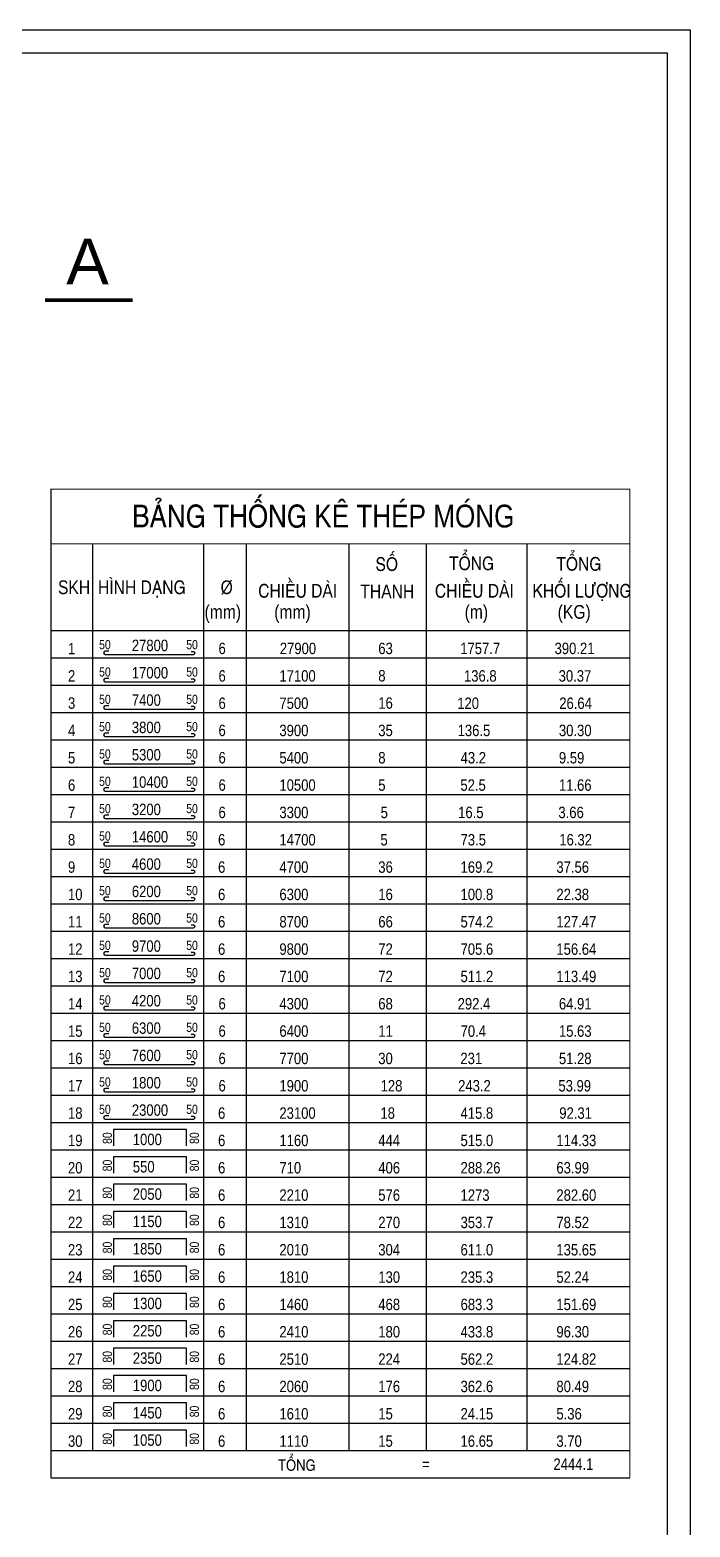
# Model space of a CAD drawing. Extents: x -103300 to -22645, y -943 to 55291.
# Drawn here: x -37132 to -22645, y 22428 to 55291 of the extents above; entities that cross this region are included whole.
import ezdxf

# ---------------------------------------------------------------- set-up
doc = ezdxf.new("R2010")
doc.units = 0
doc.header["$LTSCALE"] = 40
for name, color, linetype in [('BAO', 3, 'CONTINUOUS'), ('COT', 3, 'CONTINUOUS'), ('TEXT', 7, 'CONTINUOUS'), ('THEP', 1, 'CONTINUOUS'), ('TUONG', 7, 'CONTINUOUS')]:
    doc.layers.add(name, color=color, linetype=linetype)
doc.styles.add('DIM-NEW', font='VHELVCN.TTF')
doc.styles.add('VNI-HELVE', font='VHELVEN.TTF')

msp = doc.modelspace()

# ---------------------------------------------------------------- linework, layer by layer
at = {"layer": 'BAO', "color": 3, "linetype": 'Continuous'}
for points in [[(-22645, -943.4), (-103300.5, -943.4), (-103300.5, 55290.9), (-22645, 55290.9)], [(-23145, -443.4), (-102800.5, -443.4), (-102800.5, 54790.9), (-23145, 54790.9)]]:
    msp.add_lwpolyline(points, close=True, dxfattribs=at)
at = {"layer": 'COT', "lineweight": -2, "ltscale": 10}
for p, q in [((-36670.3, 41510.2), (-35757.7, 41510.2)), ((-35757.7, 41510.2), (-23965, 41510.2)), ((-36670.3, 40910.2), (-35757.7, 40910.2)), ((-35757.7, 40910.2), (-23965, 40910.2)), ((-36670.3, 40310.2), (-35757.7, 40310.2)), ((-35757.7, 40310.2), (-23965, 40310.2)), ((-36670.3, 39710.2), (-35757.7, 39710.2)), ((-35757.7, 39710.2), (-23965, 39710.2)), ((-36670.3, 39110.2), (-35757.7, 39110.2)), ((-35757.7, 39110.2), (-23965, 39110.2)), ((-36670.3, 38510.2), (-35757.7, 38510.2)), ((-35757.7, 38510.2), (-23965, 38510.2)), ((-36670.3, 37910.2), (-35757.7, 37910.2)), ((-35757.7, 37910.2), (-23965, 37910.2)), ((-36670.3, 37310.2), (-35757.7, 37310.2)), ((-35757.7, 37310.2), (-23965, 37310.2)), ((-36670.3, 36710.2), (-35757.7, 36710.2)), ((-35757.7, 36710.2), (-23965, 36710.2)), ((-36670.3, 36110.2), (-35757.7, 36110.2)), ((-36670.3, 36110.2), (-35757.7, 36110.2)), ((-35757.7, 36110.2), (-23965, 36110.2)), ((-36670.3, 35510.2), (-35757.7, 35510.2)), ((-35757.7, 35510.2), (-23965, 35510.2)), ((-36670.3, 34910.2), (-35757.7, 34910.2)), ((-35757.7, 34910.2), (-23965, 34910.2)), ((-36670.3, 34310.2), (-35757.7, 34310.2)), ((-35757.7, 34310.2), (-23965, 34310.2)), ((-36670.3, 33710.2), (-35757.7, 33710.2)), ((-35757.7, 33710.2), (-23965, 33710.2)), ((-36670.3, 33110.2), (-35757.7, 33110.2)), ((-35757.7, 33110.2), (-23965, 33110.2)), ((-36670.3, 32510.2), (-35757.7, 32510.2)), ((-35757.7, 32510.2), (-23965, 32510.2)), ((-36670.3, 31910.2), (-35757.7, 31910.2)), ((-35757.7, 31910.2), (-23965, 31910.2)), ((-36670.3, 31310.2), (-35757.7, 31310.2)), ((-35757.7, 31310.2), (-23965, 31310.2)), ((-36670.3, 30710.2), (-35757.7, 30710.2)), ((-35757.7, 30710.2), (-23965, 30710.2)), ((-36670.3, 30110.2), (-35757.7, 30110.2)), ((-36670.3, 30110.2), (-35757.7, 30110.2)), ((-35757.7, 30110.2), (-23965, 30110.2)), ((-36670.3, 29510.2), (-35757.7, 29510.2)), ((-35757.7, 29510.2), (-23965, 29510.2)), ((-36670.3, 28910.2), (-35757.7, 28910.2)), ((-35757.7, 28910.2), (-23965, 28910.2)), ((-36670.3, 28310.2), (-35757.7, 28310.2)), ((-35757.7, 28310.2), (-23965, 28310.2)), ((-36670.3, 27710.2), (-35757.7, 27710.2)), ((-35757.7, 27710.2), (-23965, 27710.2)), ((-36670.3, 27110.2), (-35757.7, 27110.2)), ((-36670.3, 27110.2), (-35757.7, 27110.2)), ((-35757.7, 27110.2), (-23965, 27110.2)), ((-36670.3, 26510.2), (-35757.7, 26510.2)), ((-35757.7, 26510.2), (-23965, 26510.2)), ((-36670.3, 25910.2), (-35757.7, 25910.2)), ((-35757.7, 25910.2), (-23965, 25910.2)), ((-36670.3, 25310.2), (-35757.7, 25310.2)), ((-35757.7, 25310.2), (-23965, 25310.2)), ((-36670.3, 24710.2), (-35757.7, 24710.2)), ((-35757.7, 24710.2), (-23965, 24710.2)), ((-36670.3, 24110.2), (-35757.7, 24110.2)), ((-35757.7, 24110.2), (-23965, 24110.2)), ((-36670.3, 23510.2), (-35757.7, 23510.2)), ((-35757.7, 23510.2), (-23965, 23510.2))]:
    msp.add_line(p, q, dxfattribs=at)
at = {"layer": 'TEXT', "const_width": 80}
msp.add_lwpolyline([(-36799.9, 49360.3), (-34878, 49360.3)], dxfattribs=at)
at = {"layer": 'THEP'}
for points in [[(-35398.1, 41653.6), (-35481, 41653.6, 1), (-35481, 41584.6), (-33536.5, 41584.6, 1), (-33536.5, 41639.8), (-33591.7, 41639.8)], [(-35398.1, 41053.6), (-35481, 41053.6, 1), (-35481, 40984.6), (-33536.5, 40984.6, 1), (-33536.5, 41039.8), (-33591.7, 41039.8)], [(-35398.1, 40453.6), (-35481, 40453.6, 1), (-35481, 40384.6), (-33536.5, 40384.6, 1), (-33536.5, 40439.8), (-33591.7, 40439.8)], [(-35398.1, 39853.6), (-35481, 39853.6, 1), (-35481, 39784.6), (-33536.5, 39784.6, 1), (-33536.5, 39839.8), (-33591.7, 39839.8)], [(-35398.1, 39253.6), (-35481, 39253.6, 1), (-35481, 39184.6), (-33536.5, 39184.6, 1), (-33536.5, 39239.8), (-33591.7, 39239.8)], [(-35398.1, 38653.6), (-35481, 38653.6, 1), (-35481, 38584.6), (-33536.5, 38584.6, 1), (-33536.5, 38639.8), (-33591.7, 38639.8)], [(-35398.1, 38053.6), (-35481, 38053.6, 1), (-35481, 37984.6), (-33536.5, 37984.6, 1), (-33536.5, 38039.8), (-33591.7, 38039.8)], [(-35398.1, 37453.6), (-35481, 37453.6, 1), (-35481, 37384.6), (-33536.5, 37384.6, 1), (-33536.5, 37439.8), (-33591.7, 37439.8)], [(-35398.1, 36853.6), (-35481, 36853.6, 1), (-35481, 36784.6), (-33536.5, 36784.6, 1), (-33536.5, 36839.8), (-33591.7, 36839.8)], [(-35398.1, 36253.6), (-35481, 36253.6, 1), (-35481, 36184.6), (-33536.5, 36184.6, 1), (-33536.5, 36239.8), (-33591.7, 36239.8)], [(-35398.1, 35653.6), (-35481, 35653.6, 1), (-35481, 35584.6), (-33536.5, 35584.6, 1), (-33536.5, 35639.8), (-33591.7, 35639.8)], [(-35398.1, 35053.6), (-35481, 35053.6, 1), (-35481, 34984.6), (-33536.5, 34984.6, 1), (-33536.5, 35039.8), (-33591.7, 35039.8)], [(-35398.1, 34453.6), (-35481, 34453.6, 1), (-35481, 34384.6), (-33536.5, 34384.6, 1), (-33536.5, 34439.8), (-33591.7, 34439.8)], [(-35398.1, 33853.6), (-35481, 33853.6, 1), (-35481, 33784.6), (-33536.5, 33784.6, 1), (-33536.5, 33839.8), (-33591.7, 33839.8)], [(-35398.1, 33253.6), (-35481, 33253.6, 1), (-35481, 33184.6), (-33536.5, 33184.6, 1), (-33536.5, 33239.8), (-33591.7, 33239.8)], [(-35398.1, 32653.6), (-35481, 32653.6, 1), (-35481, 32584.6), (-33536.5, 32584.6, 1), (-33536.5, 32639.8), (-33591.7, 32639.8)], [(-35398.1, 32053.6), (-35481, 32053.6, 1), (-35481, 31984.6), (-33536.5, 31984.6, 1), (-33536.5, 32039.8), (-33591.7, 32039.8)], [(-35398.1, 31453.6), (-35481, 31453.6, 1), (-35481, 31384.6), (-33536.5, 31384.6, 1), (-33536.5, 31439.8), (-33591.7, 31439.8)]]:
    msp.add_lwpolyline(points, format="xyb", dxfattribs=at)
at = {"layer": 'THEP', "ltscale": 10}
for points in [[(-33697.2, 30793.8), (-33697.2, 31154.2), (-33697.2, 31154.2), (-33772.2, 31154.2), (-35299.7, 31154.2), (-35299.7, 31154.2), (-35299.7, 30793.8)], [(-33697.2, 30193.8), (-33697.2, 30554.2), (-33697.2, 30554.2), (-33772.2, 30554.2), (-35299.7, 30554.2), (-35299.7, 30554.2), (-35299.7, 30193.8)], [(-33697.2, 29593.8), (-33697.2, 29954.2), (-33697.2, 29954.2), (-33772.2, 29954.2), (-35299.7, 29954.2), (-35299.7, 29954.2), (-35299.7, 29593.8)], [(-33697.2, 28993.8), (-33697.2, 29354.2), (-33697.2, 29354.2), (-33772.2, 29354.2), (-35299.7, 29354.2), (-35299.7, 29354.2), (-35299.7, 28993.8)], [(-33697.2, 28393.8), (-33697.2, 28754.2), (-33697.2, 28754.2), (-33772.2, 28754.2), (-35299.7, 28754.2), (-35299.7, 28754.2), (-35299.7, 28393.8)], [(-33697.2, 27793.8), (-33697.2, 28154.2), (-33697.2, 28154.2), (-33772.2, 28154.2), (-35299.7, 28154.2), (-35299.7, 28154.2), (-35299.7, 27793.8)], [(-33697.2, 27193.8), (-33697.2, 27554.2), (-33697.2, 27554.2), (-33772.2, 27554.2), (-35299.7, 27554.2), (-35299.7, 27554.2), (-35299.7, 27193.8)], [(-33697.2, 26593.8), (-33697.2, 26954.2), (-33697.2, 26954.2), (-33772.2, 26954.2), (-35299.7, 26954.2), (-35299.7, 26954.2), (-35299.7, 26593.8)], [(-33697.2, 25993.8), (-33697.2, 26354.2), (-33697.2, 26354.2), (-33772.2, 26354.2), (-35299.7, 26354.2), (-35299.7, 26354.2), (-35299.7, 25993.8)], [(-33697.2, 25393.8), (-33697.2, 25754.2), (-33697.2, 25754.2), (-33772.2, 25754.2), (-35299.7, 25754.2), (-35299.7, 25754.2), (-35299.7, 25393.8)], [(-33697.2, 24793.8), (-33697.2, 25154.2), (-33697.2, 25154.2), (-33772.2, 25154.2), (-35299.7, 25154.2), (-35299.7, 25154.2), (-35299.7, 24793.8)], [(-33697.2, 24193.8), (-33697.2, 24554.2), (-33697.2, 24554.2), (-33772.2, 24554.2), (-35299.7, 24554.2), (-35299.7, 24554.2), (-35299.7, 24193.8)]]:
    msp.add_lwpolyline(points, dxfattribs=at)
at = {"layer": 'TUONG', "lineweight": -2, "ltscale": 10}
for p, q in [((-35757.7, 44011.4), (-35757.7, 24110.2)), ((-33326.3, 44011.4), (-33326.3, 24110.2)), ((-32388.1, 44011.4), (-32388.1, 24110.2)), ((-30135.4, 44011.4), (-30135.4, 24110.2)), ((-28434, 44011.4), (-28434, 24110.2)), ((-26228, 44011.4), (-26228, 24110.2)), ((-36670.3, 42110.2), (-23965, 42110.2))]:
    msp.add_line(p, q, dxfattribs=at)
at = {"layer": 'TUONG', "lineweight": -2, "ltscale": 10, "const_width": 25}
for points in [[(-23965, 23510.2), (-23965, 45209.4), (-36670.3, 45209.4), (-36670.3, 23510.2)], [(-36670.3, 44011.4), (-23965, 44011.4)], [(-36670.3, 23510.2), (-23965, 23510.2)]]:
    msp.add_lwpolyline(points, dxfattribs=at)

# ---------------------------------------------------------------- texts
at = {"layer": 'TEXT'}
for s, height, style, p in [('A', 1000, 'VNI-HELVE', (-36334, 49709.4)), ('BAÛNG THOÁNG KEÂ THEÙP MOÙNG', 500, 'DIM-NEW', (-34887.2, 44370)), ('SOÁ ', 300, 'DIM-NEW', (-29548.5, 43417.2)), ('TOÅNG ', 300, 'DIM-NEW', (-27934, 43432.6)), ('TOÅNG ', 300, 'DIM-NEW', (-25578.9, 43421.6)), ('SKH', 300, 'DIM-NEW', (-36516.4, 42907.2)), ('HÌNH DAÏNG', 300, 'DIM-NEW', (-35638.6, 42907.2)), ('%%254', 300, 'DIM-NEW', (-32947, 42907.2)), ('CHIEÀU DAØI', 300, 'DIM-NEW', (-32122.3, 42830.1)), ('THANH', 300, 'DIM-NEW', (-29881.6, 42814.6)), ('CHIEÀU DAØI', 300, 'DIM-NEW', (-28244.8, 42830.1)), ('KHOÁI LÖÔÏNG', 300, 'DIM-NEW', (-26103.8, 42830.1)), ('(mm)', 300, 'DIM-NEW', (-33299.7, 42366.1)), ('(mm)', 300, 'DIM-NEW', (-31770.9, 42366.1)), ('(m)', 300, 'DIM-NEW', (-27592.3, 42366.1)), ('(KG)', 300, 'DIM-NEW', (-25550.8, 42366.1)), ('1', 250, 'DIM-NEW', (-36296.7, 41586.7)), ('50', 200, 'DIM-NEW', (-35613.9, 41697.5)), ('27800', 250, 'DIM-NEW', (-34895.4, 41656)), ('50', 200, 'DIM-NEW', (-33701.9, 41697.5)), ('6', 250, 'DIM-NEW', (-32993.7, 41590.2)), ('27900', 250, 'DIM-NEW', (-31647.7, 41590.2)), ('63', 250, 'DIM-NEW', (-29486.7, 41590.2)), ('1757.7', 250, 'DIM-NEW', (-27688.7, 41590.2)), ('390.21', 250, 'DIM-NEW', (-25617.9, 41590.2)), ('2', 250, 'DIM-NEW', (-36296.7, 40986.7)), ('50', 200, 'DIM-NEW', (-35613.9, 41097.5)), ('17000', 250, 'DIM-NEW', (-34895.4, 41056)), ('50', 200, 'DIM-NEW', (-33701.9, 41097.5)), ('6', 250, 'DIM-NEW', (-32993.7, 40986.7)), ('17100', 250, 'DIM-NEW', (-31657.1, 40986.7)), ('8', 250, 'DIM-NEW', (-29486.7, 40990.2)), ('136.8', 250, 'DIM-NEW', (-27606.6, 40986.7)), ('30.37', 250, 'DIM-NEW', (-25528.5, 40986.7)), ('3', 250, 'DIM-NEW', (-36296.7, 40390.2)), ('50', 200, 'DIM-NEW', (-35613.9, 40497.5)), ('7400', 250, 'DIM-NEW', (-34895.4, 40456)), ('50', 200, 'DIM-NEW', (-33701.9, 40497.5)), ('6', 250, 'DIM-NEW', (-32993.7, 40386.7)), ('7500', 250, 'DIM-NEW', (-31657.1, 40386.7)), ('16', 250, 'DIM-NEW', (-29486.7, 40390.2)), ('120', 250, 'DIM-NEW', (-27754.5, 40386.7)), ('26.64', 250, 'DIM-NEW', (-25515.6, 40386.7)), ('50', 200, 'DIM-NEW', (-35613.9, 39897.5)), ('3800', 250, 'DIM-NEW', (-34895.4, 39856)), ('50', 200, 'DIM-NEW', (-33701.9, 39897.5)), ('4', 250, 'DIM-NEW', (-36296.7, 39790.2)), ('6', 250, 'DIM-NEW', (-32993.7, 39790.2)), ('3900', 250, 'DIM-NEW', (-31657.1, 39790.2)), ('35', 250, 'DIM-NEW', (-29486.7, 39790.2)), ('136.5', 250, 'DIM-NEW', (-27745.5, 39790.2)), ('30.30', 250, 'DIM-NEW', (-25522.9, 39790.2)), ('5', 250, 'DIM-NEW', (-36296.7, 39190.2)), ('50', 200, 'DIM-NEW', (-35613.9, 39297.5)), ('5300', 250, 'DIM-NEW', (-34895.4, 39256)), ('50', 200, 'DIM-NEW', (-33701.9, 39297.5)), ('6', 250, 'DIM-NEW', (-32993.7, 39190.2)), ('5400', 250, 'DIM-NEW', (-31657.1, 39190.2)), ('8', 250, 'DIM-NEW', (-29486.7, 39190.2)), ('43.2', 250, 'DIM-NEW', (-27680.4, 39190.2)), ('9.59', 250, 'DIM-NEW', (-25522.9, 39190.2)), ('6', 250, 'DIM-NEW', (-36296.7, 38590.2)), ('50', 200, 'DIM-NEW', (-35613.9, 38697.5)), ('10400', 250, 'DIM-NEW', (-34895.4, 38656)), ('50', 200, 'DIM-NEW', (-33701.9, 38697.5)), ('6', 250, 'DIM-NEW', (-32993.7, 38590.2)), ('10500', 250, 'DIM-NEW', (-31657.1, 38590.2)), ('5', 250, 'DIM-NEW', (-29486.7, 38590.2)), ('52.5', 250, 'DIM-NEW', (-27685, 38590.2)), ('11.66', 250, 'DIM-NEW', (-25522.9, 38590.2)), ('7', 250, 'DIM-NEW', (-36296.7, 37990.2)), ('50', 200, 'DIM-NEW', (-35613.9, 38097.5)), ('3200', 250, 'DIM-NEW', (-34895.4, 38056)), ('50', 200, 'DIM-NEW', (-33701.9, 38097.5)), ('6', 250, 'DIM-NEW', (-32993.7, 37990.2)), ('3300', 250, 'DIM-NEW', (-31657.1, 37990.2)), ('5', 250, 'DIM-NEW', (-29435.4, 37990.2)), ('16.5', 250, 'DIM-NEW', (-27734.4, 37990.2)), ('3.66', 250, 'DIM-NEW', (-25534.2, 37990.2)), ('8', 250, 'DIM-NEW', (-36296.7, 37390.2)), ('50', 200, 'DIM-NEW', (-35613.9, 37497.5)), ('14600', 250, 'DIM-NEW', (-34895.4, 37456)), ('50', 200, 'DIM-NEW', (-33701.9, 37497.5)), ('6', 250, 'DIM-NEW', (-33003.8, 37390.2)), ('14700', 250, 'DIM-NEW', (-31657.1, 37390.2)), ('5', 250, 'DIM-NEW', (-29440.1, 37390.2)), ('73.5', 250, 'DIM-NEW', (-27681.7, 37390.2)), ('16.32', 250, 'DIM-NEW', (-25514.7, 37390.2)), ('9', 250, 'DIM-NEW', (-36296.7, 36790.2)), ('50', 200, 'DIM-NEW', (-35613.9, 36897.5)), ('4600', 250, 'DIM-NEW', (-34895.4, 36856)), ('50', 200, 'DIM-NEW', (-33701.9, 36897.5)), ('6', 250, 'DIM-NEW', (-33003.8, 36790.2)), ('4700', 250, 'DIM-NEW', (-31657.1, 36790.2)), ('36', 250, 'DIM-NEW', (-29486.7, 36790.2)), ('169.2', 250, 'DIM-NEW', (-27681.7, 36790.2)), ('37.56', 250, 'DIM-NEW', (-25578.5, 36790.2)), ('50', 200, 'DIM-NEW', (-35613.9, 36297.5)), ('6200', 250, 'DIM-NEW', (-34895.4, 36256)), ('50', 200, 'DIM-NEW', (-33701.9, 36297.5)), ('10', 250, 'DIM-NEW', (-36296.7, 36190.2)), ('6', 250, 'DIM-NEW', (-33003.8, 36190.2)), ('6300', 250, 'DIM-NEW', (-31657.1, 36190.2)), ('16', 250, 'DIM-NEW', (-29486.7, 36190.2)), ('100.8', 250, 'DIM-NEW', (-27681.7, 36190.2)), ('22.38', 250, 'DIM-NEW', (-25578.5, 36190.2)), ('11', 250, 'DIM-NEW', (-36296.7, 35590.2)), ('50', 200, 'DIM-NEW', (-35613.9, 35697.5)), ('8600', 250, 'DIM-NEW', (-34895.4, 35656)), ('50', 200, 'DIM-NEW', (-33701.9, 35697.5)), ('6', 250, 'DIM-NEW', (-33003.8, 35590.2)), ('8700', 250, 'DIM-NEW', (-31657.1, 35590.2)), ('66', 250, 'DIM-NEW', (-29486.7, 35590.2)), ('574.2', 250, 'DIM-NEW', (-27681.7, 35590.2)), ('127.47', 250, 'DIM-NEW', (-25578.5, 35590.2)), ('12', 250, 'DIM-NEW', (-36296.7, 34990.2)), ('50', 200, 'DIM-NEW', (-35613.9, 35097.5)), ('9700', 250, 'DIM-NEW', (-34895.4, 35056)), ('50', 200, 'DIM-NEW', (-33701.9, 35097.5)), ('6', 250, 'DIM-NEW', (-33003.8, 34990.2)), ('9800', 250, 'DIM-NEW', (-31657.1, 34990.2)), ('72', 250, 'DIM-NEW', (-29486.7, 34990.2)), ('705.6', 250, 'DIM-NEW', (-27681.7, 34990.2)), ('156.64', 250, 'DIM-NEW', (-25578.5, 34990.2)), ('13', 250, 'DIM-NEW', (-36296.7, 34390.2)), ('50', 200, 'DIM-NEW', (-35613.9, 34497.5)), ('7000', 250, 'DIM-NEW', (-34895.4, 34456)), ('50', 200, 'DIM-NEW', (-33701.9, 34497.5)), ('6', 250, 'DIM-NEW', (-33003.8, 34390.2)), ('7100', 250, 'DIM-NEW', (-31657.1, 34390.2)), ('72', 250, 'DIM-NEW', (-29486.7, 34390.2)), ('511.2', 250, 'DIM-NEW', (-27681.7, 34390.2)), ('113.49', 250, 'DIM-NEW', (-25578.5, 34390.2)), ('14', 250, 'DIM-NEW', (-36296.7, 33790.2)), ('50', 200, 'DIM-NEW', (-35613.9, 33897.5)), ('4200', 250, 'DIM-NEW', (-34895.4, 33856)), ('50', 200, 'DIM-NEW', (-33701.9, 33897.5)), ('6', 250, 'DIM-NEW', (-32993.7, 33790.2)), ('4300', 250, 'DIM-NEW', (-31657.1, 33790.2)), ('68', 250, 'DIM-NEW', (-29486.7, 33790.2)), ('292.4', 250, 'DIM-NEW', (-27745.5, 33790.2)), ('64.91', 250, 'DIM-NEW', (-25522.9, 33790.2)), ('15', 250, 'DIM-NEW', (-36296.7, 33190.2)), ('50', 200, 'DIM-NEW', (-35613.9, 33297.5)), ('6300', 250, 'DIM-NEW', (-34895.4, 33256)), ('50', 200, 'DIM-NEW', (-33701.9, 33297.5)), ('6', 250, 'DIM-NEW', (-32993.7, 33190.2)), ('6400', 250, 'DIM-NEW', (-31657.1, 33190.2)), ('11', 250, 'DIM-NEW', (-29486.7, 33190.2)), ('70.4', 250, 'DIM-NEW', (-27680.4, 33190.2)), ('15.63', 250, 'DIM-NEW', (-25522.9, 33190.2)), ('50', 200, 'DIM-NEW', (-35613.9, 32697.5)), ('7600', 250, 'DIM-NEW', (-34895.4, 32656)), ('50', 200, 'DIM-NEW', (-33701.9, 32697.5)), ('16', 250, 'DIM-NEW', (-36296.7, 32590.2)), ('6', 250, 'DIM-NEW', (-32993.7, 32590.2)), ('7700', 250, 'DIM-NEW', (-31657.1, 32590.2)), ('30', 250, 'DIM-NEW', (-29486.7, 32590.2)), ('231', 250, 'DIM-NEW', (-27685, 32590.2)), ('51.28', 250, 'DIM-NEW', (-25522.9, 32590.2)), ('17', 250, 'DIM-NEW', (-36296.7, 31990.2)), ('50', 200, 'DIM-NEW', (-35613.9, 32097.5)), ('1800', 250, 'DIM-NEW', (-34895.4, 32056)), ('50', 200, 'DIM-NEW', (-33701.9, 32097.5)), ('6', 250, 'DIM-NEW', (-32993.7, 31990.2)), ('1900', 250, 'DIM-NEW', (-31657.1, 31990.2)), ('128', 250, 'DIM-NEW', (-29435.4, 31990.2)), ('243.2', 250, 'DIM-NEW', (-27734.4, 31990.2)), ('53.99', 250, 'DIM-NEW', (-25534.2, 31990.2)), ('18', 250, 'DIM-NEW', (-36296.7, 31390.2)), ('50', 200, 'DIM-NEW', (-35613.9, 31497.5)), ('23000', 250, 'DIM-NEW', (-34895.4, 31456)), ('50', 200, 'DIM-NEW', (-33701.9, 31497.5)), ('6', 250, 'DIM-NEW', (-33003.8, 31390.2)), ('23100', 250, 'DIM-NEW', (-31657.1, 31390.2)), ('18', 250, 'DIM-NEW', (-29440.1, 31390.2)), ('415.8', 250, 'DIM-NEW', (-27681.7, 31390.2)), ('92.31', 250, 'DIM-NEW', (-25514.7, 31390.2)), ('19', 250, 'DIM-NEW', (-36296.7, 30790.2)), ('1000', 250, 'DIM-NEW', (-34873.7, 30811.9)), ('6', 250, 'DIM-NEW', (-33003.8, 30790.2)), ('1160', 250, 'DIM-NEW', (-31657.1, 30790.2)), ('444', 250, 'DIM-NEW', (-29486.7, 30790.2)), ('515.0', 250, 'DIM-NEW', (-27681.7, 30790.2)), ('114.33', 250, 'DIM-NEW', (-25578.5, 30790.2)), ('20', 250, 'DIM-NEW', (-36296.7, 30190.2)), ('550', 250, 'DIM-NEW', (-34873.7, 30211.9)), ('6', 250, 'DIM-NEW', (-33003.8, 30190.2)), ('710', 250, 'DIM-NEW', (-31657.1, 30190.2)), ('406', 250, 'DIM-NEW', (-29486.7, 30190.2)), ('288.26', 250, 'DIM-NEW', (-27681.7, 30190.2)), ('63.99', 250, 'DIM-NEW', (-25578.5, 30190.2)), ('21', 250, 'DIM-NEW', (-36296.7, 29590.2)), ('2050', 250, 'DIM-NEW', (-34873.7, 29611.9)), ('6', 250, 'DIM-NEW', (-33003.8, 29590.2)), ('2210', 250, 'DIM-NEW', (-31657.1, 29590.2)), ('576', 250, 'DIM-NEW', (-29486.7, 29590.2)), ('1273', 250, 'DIM-NEW', (-27681.7, 29590.2)), ('282.60', 250, 'DIM-NEW', (-25578.5, 29590.2)), ('1150', 250, 'DIM-NEW', (-34873.7, 29011.9)), ('22', 250, 'DIM-NEW', (-36296.7, 28990.2)), ('6', 250, 'DIM-NEW', (-33003.8, 28990.2)), ('1310', 250, 'DIM-NEW', (-31657.1, 28990.2)), ('270', 250, 'DIM-NEW', (-29486.7, 28990.2)), ('353.7', 250, 'DIM-NEW', (-27681.7, 28990.2)), ('78.52', 250, 'DIM-NEW', (-25578.5, 28990.2)), ('23', 250, 'DIM-NEW', (-36296.7, 28390.2)), ('1850', 250, 'DIM-NEW', (-34873.7, 28411.9)), ('6', 250, 'DIM-NEW', (-33003.8, 28390.2)), ('2010', 250, 'DIM-NEW', (-31657.1, 28390.2)), ('304', 250, 'DIM-NEW', (-29486.7, 28390.2)), ('611.0', 250, 'DIM-NEW', (-27681.7, 28390.2)), ('135.65', 250, 'DIM-NEW', (-25578.5, 28390.2)), ('24', 250, 'DIM-NEW', (-36296.7, 27790.2)), ('1650', 250, 'DIM-NEW', (-34873.7, 27811.9)), ('6', 250, 'DIM-NEW', (-33003.8, 27790.2)), ('1810', 250, 'DIM-NEW', (-31657.1, 27790.2)), ('130', 250, 'DIM-NEW', (-29486.7, 27790.2)), ('235.3', 250, 'DIM-NEW', (-27681.7, 27790.2)), ('52.24', 250, 'DIM-NEW', (-25578.5, 27790.2)), ('25', 250, 'DIM-NEW', (-36296.7, 27190.2)), ('1300', 250, 'DIM-NEW', (-34873.7, 27211.9)), ('6', 250, 'DIM-NEW', (-33003.8, 27190.2)), ('1460', 250, 'DIM-NEW', (-31657.1, 27190.2)), ('468', 250, 'DIM-NEW', (-29486.7, 27190.2)), ('683.3', 250, 'DIM-NEW', (-27681.7, 27190.2)), ('151.69', 250, 'DIM-NEW', (-25578.5, 27190.2)), ('26', 250, 'DIM-NEW', (-36296.7, 26590.2)), ('2250', 250, 'DIM-NEW', (-34873.7, 26611.9)), ('6', 250, 'DIM-NEW', (-33003.8, 26590.2)), ('2410', 250, 'DIM-NEW', (-31657.1, 26590.2)), ('180', 250, 'DIM-NEW', (-29486.7, 26590.2)), ('433.8', 250, 'DIM-NEW', (-27681.7, 26590.2)), ('96.30', 250, 'DIM-NEW', (-25578.5, 26590.2)), ('27', 250, 'DIM-NEW', (-36296.7, 25990.2)), ('2350', 250, 'DIM-NEW', (-34873.7, 26011.9)), ('6', 250, 'DIM-NEW', (-33003.8, 25990.2)), ('2510', 250, 'DIM-NEW', (-31657.1, 25990.2)), ('224', 250, 'DIM-NEW', (-29486.7, 25990.2)), ('562.2', 250, 'DIM-NEW', (-27681.7, 25990.2)), ('124.82', 250, 'DIM-NEW', (-25578.5, 25990.2)), ('28', 250, 'DIM-NEW', (-36296.7, 25390.2)), ('1900', 250, 'DIM-NEW', (-34873.7, 25411.9)), ('6', 250, 'DIM-NEW', (-33003.8, 25390.2)), ('2060', 250, 'DIM-NEW', (-31657.1, 25390.2)), ('176', 250, 'DIM-NEW', (-29486.7, 25390.2)), ('362.6', 250, 'DIM-NEW', (-27681.7, 25390.2)), ('80.49', 250, 'DIM-NEW', (-25578.5, 25390.2)), ('29', 250, 'DIM-NEW', (-36296.7, 24790.2)), ('1450', 250, 'DIM-NEW', (-34873.7, 24811.9)), ('6', 250, 'DIM-NEW', (-33003.8, 24790.2)), ('1610', 250, 'DIM-NEW', (-31657.1, 24790.2)), ('15', 250, 'DIM-NEW', (-29486.7, 24790.2)), ('24.15', 250, 'DIM-NEW', (-27681.7, 24790.2)), ('5.36', 250, 'DIM-NEW', (-25578.5, 24790.2)), ('30', 250, 'DIM-NEW', (-36296.7, 24190.2)), ('1050', 250, 'DIM-NEW', (-34873.7, 24211.9)), ('6', 250, 'DIM-NEW', (-33003.8, 24190.2)), ('1110', 250, 'DIM-NEW', (-31657.1, 24190.2)), ('15', 250, 'DIM-NEW', (-29486.7, 24190.2)), ('16.65', 250, 'DIM-NEW', (-27681.7, 24190.2)), ('3.70', 250, 'DIM-NEW', (-25578.5, 24190.2)), ('TOÅNG', 250, 'DIM-NEW', (-31686.6, 23663.3)), ('=', 250, 'DIM-NEW', (-28528.8, 23683.5)), ('2444.1', 250, 'DIM-NEW', (-25643.7, 23683.5))]:
    msp.add_text(s, height=height, dxfattribs=dict(at, style=style)).set_placement(p)
at = {"layer": 'TEXT', "style": 'DIM-NEW'}
for p in [(-35334.6, 30837.7), (-33424, 30837.7), (-35334.6, 30237.7), (-33424, 30237.7), (-35334.6, 29637.7), (-33424, 29637.7), (-35334.6, 29037.7), (-33424, 29037.7), (-35334.6, 28437.7), (-33424, 28437.7), (-35334.6, 27837.7), (-33424, 27837.7), (-35334.6, 27237.7), (-33424, 27237.7), (-35334.6, 26637.7), (-33424, 26637.7), (-35334.6, 26037.7), (-33424, 26037.7), (-35334.6, 25437.7), (-33424, 25437.7), (-35334.6, 24837.7), (-33424, 24837.7), (-35334.6, 24237.7), (-33424, 24237.7)]:
    msp.add_text('80', height=200, rotation=90, dxfattribs=at).set_placement(p)

doc.saveas('drawing.dxf')
